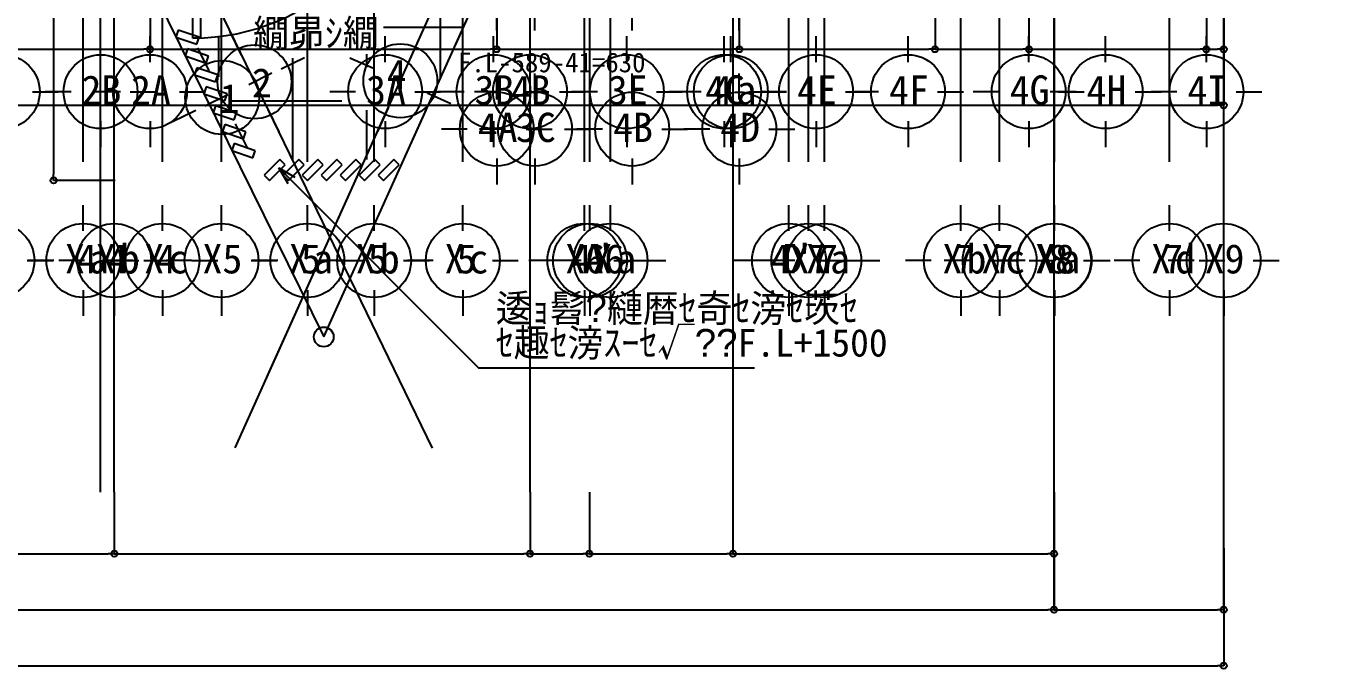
# Model space of a CAD drawing. Header units: metres. Extents: x 10908 to 27249, y 7268 to 22901.
# Drawn here: x 17861 to 23164, y 7268 to 9876 of the extents above; entities that cross this region are included whole.
import ezdxf

# ---------------------------------------------------------------- set-up
doc = ezdxf.new("R2010")
doc.units = ezdxf.units.M

msp = doc.modelspace()

# ---------------------------------------------------------------- linework, layer by layer
at = {"layer": '繝昴ｼ繝_1F'}
for p, q in [((19604.6, 9799.1), (20044.2, 10772.5)), ((19544.1, 9665.1), (19544.1, 10217.5)), ((19312.1, 9872.5), (19637.8, 9872.5)), ((18644.1, 9669.8), (18644.1, 9833.8)), ((19244.1, 9710), (19244.1, 9762.5)), ((19506, 9580.6), (19589.6, 9765.8)), ((18944.1, 9334.9), (18944.1, 9745.6)), ((18692.1, 9572.5), (19143.5, 9572.5)), ((19244.1, 9334.9), (19244.1, 9535)), ((19375.8, 9292.4), (19485.4, 9535))]:
    msp.add_line(p, q, dxfattribs=at)
at = {"layer": '繝繝ｼ繧ｿ 001_1F'}
for p, q in [((22036, 7507.5), (22036, 22072.5)), ((22724.7, 7507.5), (22724.7, 22072.5)), ((18710.5, 8165), (23230.6, 18209.7)), ((15736.2, 15943.7), (19509.7, 8163.2)), ((20731.6, 12656.4), (20731.6, 7735)), ((18163.3, 7985), (18163.3, 11842.7)), ((18163.3, 7985), (18163.3, 11842.7)), ((18218.7, 7985), (18218.7, 10961)), ((19907.5, 7985), (19907.5, 10835)), ((17972.5, 10800), (17972.5, 9275)), ((18364.3, 10032.5), (18364.3, 9782.5)), ((19772.5, 10032.5), (19772.5, 9782.5)), ((20757.3, 10032.5), (20757.3, 9782.5)), ((21552.8, 10032.5), (21552.8, 9782.5)), ((21933.4, 10032.5), (21933.4, 9782.5)), ((22654.7, 10032.5), (22654.7, 9782.5)), ((22724.7, 10032.5), (22724.7, 9782.5)), ((17254.7, 9782.5), (18339.3, 9782.5)), ((18364.3, 9782.5), (18339.3, 9782.5)), ((18364.3, 9782.5), (18364.3, 9782.5)), ((18364.3, 9782.5), (18389.3, 9782.5)), ((18389.3, 9782.5), (19747.5, 9782.5)), ((19772.5, 9782.5), (19747.5, 9782.5)), ((19772.5, 9782.5), (19772.5, 9782.5)), ((19772.5, 9782.5), (19797.5, 9782.5)), ((19797.5, 9782.5), (20732.3, 9782.5)), ((20757.3, 9782.5), (20732.3, 9782.5)), ((20757.3, 9782.5), (20757.3, 9782.5)), ((20757.3, 9782.5), (20782.3, 9782.5)), ((20782.3, 9782.5), (21527.8, 9782.5)), ((21552.8, 9782.5), (21527.8, 9782.5)), ((21552.8, 9782.5), (21552.8, 9782.5)), ((21552.8, 9782.5), (21577.8, 9782.5)), ((21577.8, 9782.5), (21908.4, 9782.5)), ((21933.4, 9782.5), (21908.4, 9782.5)), ((21933.4, 9782.5), (21933.4, 9782.5)), ((21933.4, 9782.5), (21958.4, 9782.5)), ((21958.4, 9782.5), (22629.7, 9782.5)), ((22654.7, 9782.5), (22629.7, 9782.5)), ((22654.7, 9782.5), (22654.7, 9782.5)), ((22654.7, 9782.5), (22679.7, 9782.5)), ((22679.7, 9782.5), (22699.7, 9782.5)), ((22724.7, 9782.5), (22699.7, 9782.5)), ((22724.7, 9782.5), (22724.7, 9782.5)), ((22724.7, 9782.5), (22724.7, 9555)), ((22724.7, 9782.5), (22724.7, 9782.5)), ((15949.7, 9555), (22699.7, 9555)), ((22724.7, 9555), (22699.7, 9555)), ((22724.7, 9555), (22724.7, 9555)), ((18925.1, 9235.7), (18887.6, 9300.7)), ((18887.6, 9300.7), (18952.6, 9263.2)), ((18887.6, 9300.7), (19698.7, 8489.6)), ((17972.5, 9250), (17972.5, 9275)), ((18222.5, 9250), (17972.5, 9250)), ((17972.5, 9250), (17972.5, 9250)), ((18222.5, 9250), (18222.5, 9250)), ((19698.7, 8489.6), (20818.7, 8489.6)), ((18218.7, 7985), (18218.7, 7985)), ((18218.7, 7985), (18218.7, 7735)), ((18218.7, 7985), (18218.7, 7985)), ((19907.5, 7985), (19907.5, 7985)), ((19907.5, 7985), (19907.5, 7735)), ((19907.5, 7985), (19907.5, 7985)), ((20148.9, 7985), (20148.9, 7985)), ((20148.9, 7985), (20148.9, 7735)), ((20148.9, 7985), (20148.9, 7985)), ((20731.6, 7985), (20731.6, 7985)), ((20731.6, 7985), (20731.6, 7735)), ((20731.6, 7985), (20731.6, 7985)), ((22036, 7985), (22036, 7735)), ((22036, 7985), (22036, 7985)), ((22036, 7757.5), (22036, 7507.5)), ((22036, 7757.5), (22036, 7757.5)), ((22724.7, 7757.5), (22724.7, 7507.5)), ((22724.7, 7757.5), (22724.7, 7757.5)), ((17802.4, 7735), (18193.7, 7735)), ((18218.7, 7735), (18193.7, 7735)), ((18218.7, 7735), (18218.7, 7735)), ((18218.7, 7735), (18243.7, 7735)), ((18243.7, 7735), (19882.5, 7735)), ((19907.5, 7735), (19882.5, 7735)), ((19907.5, 7735), (19907.5, 7735)), ((19907.5, 7735), (19932.5, 7735)), ((19932.5, 7735), (20123.9, 7735)), ((20148.9, 7735), (20123.9, 7735)), ((20148.9, 7735), (20148.9, 7735)), ((20148.9, 7735), (20173.9, 7735)), ((20173.9, 7735), (20706.6, 7735)), ((20731.6, 7735), (20706.6, 7735)), ((20731.6, 7735), (20731.6, 7735)), ((20731.6, 7735), (20756.6, 7735)), ((20756.6, 7735), (22011, 7735)), ((22036, 7735), (22011, 7735)), ((22036, 7735), (22036, 7735)), ((22036, 7735), (22036, 7507.5)), ((22036, 7735), (22036, 7735)), ((15949.7, 7507.5), (22011, 7507.5)), ((22036, 7507.5), (22011, 7507.5)), ((22036, 7507.5), (22036, 7507.5)), ((22036, 7507.5), (22061, 7507.5)), ((22061, 7507.5), (22699.7, 7507.5)), ((22724.7, 7507.5), (22699.7, 7507.5)), ((22724.7, 7530), (22724.7, 7280)), ((22724.7, 7530), (22724.7, 7530)), ((22724.7, 7507.5), (22724.7, 7507.5)), ((15949.7, 7280), (22699.7, 7280)), ((22724.7, 7280), (22699.7, 7280)), ((22724.7, 7280), (22724.7, 7280))]:
    msp.add_line(p, q, dxfattribs=at)
for centre in [(18364.3, 9782.5), (18364.3, 9782.5), (19772.5, 9782.5), (19772.5, 9782.5), (20757.3, 9782.5), (20757.3, 9782.5), (21552.8, 9782.5), (21552.8, 9782.5), (21933.4, 9782.5), (21933.4, 9782.5), (22654.7, 9782.5), (22654.7, 9782.5), (22724.7, 9782.5), (22724.7, 9555), (17972.5, 9250), (18218.7, 7735), (18218.7, 7735), (19907.5, 7735), (19907.5, 7735), (20148.9, 7735), (20148.9, 7735), (20731.6, 7735), (20731.6, 7735), (22036, 7735), (22036, 7507.5), (22036, 7507.5), (22724.7, 7507.5), (22724.7, 7280)]:
    msp.add_circle(centre, 12.5, dxfattribs=at)
at = {"layer": '繝繝ｼ繧ｿ 001_2F'}
for p, q in [((18841.9, 8457.1), (23230.6, 18209.7)), ((18364.2, 10032.5), (18364.2, 9782.5)), ((19772.5, 10032.5), (19772.5, 9782.5)), ((20757.3, 10032.5), (20757.3, 9782.5)), ((21552.8, 10032.5), (21552.8, 9782.5)), ((21933.4, 10032.5), (21933.4, 9782.5)), ((22654.7, 10032.5), (22654.7, 9782.5)), ((22724.7, 10032.5), (22724.7, 9782.5)), ((17254.7, 9782.5), (18339.2, 9782.5)), ((18364.2, 9782.5), (18339.2, 9782.5)), ((18364.2, 9782.5), (18364.2, 9782.5)), ((18364.2, 9782.5), (18389.2, 9782.5)), ((18389.2, 9782.5), (19747.5, 9782.5)), ((19772.5, 9782.5), (19747.5, 9782.5)), ((19772.5, 9782.5), (19772.5, 9782.5)), ((19772.5, 9782.5), (19797.5, 9782.5)), ((19797.5, 9782.5), (20732.3, 9782.5)), ((20757.3, 9782.5), (20732.3, 9782.5)), ((20757.3, 9782.5), (20757.3, 9782.5)), ((20757.3, 9782.5), (20782.3, 9782.5)), ((20782.3, 9782.5), (21527.8, 9782.5)), ((21552.8, 9782.5), (21527.8, 9782.5)), ((21552.8, 9782.5), (21552.8, 9782.5)), ((21552.8, 9782.5), (21577.8, 9782.5)), ((21577.8, 9782.5), (21908.4, 9782.5)), ((21933.4, 9782.5), (21908.4, 9782.5)), ((21933.4, 9782.5), (21933.4, 9782.5)), ((21933.4, 9782.5), (21958.4, 9782.5)), ((21958.4, 9782.5), (22629.7, 9782.5)), ((22654.7, 9782.5), (22629.7, 9782.5)), ((22654.7, 9782.5), (22654.7, 9782.5)), ((22654.7, 9782.5), (22679.7, 9782.5)), ((22679.7, 9782.5), (22699.7, 9782.5)), ((22724.7, 9782.5), (22699.7, 9782.5)), ((22724.7, 9782.5), (22724.7, 9782.5)), ((22724.7, 9782.5), (22724.7, 9555)), ((22724.7, 9782.5), (22724.7, 9782.5)), ((15949.7, 9555), (22699.7, 9555)), ((22724.7, 9555), (22699.7, 9555)), ((22724.7, 9555), (22724.7, 9555))]:
    msp.add_line(p, q, dxfattribs=at)
for centre in [(18364.2, 9782.5), (18364.2, 9782.5), (19772.5, 9782.5), (19772.5, 9782.5), (20757.3, 9782.5), (20757.3, 9782.5), (21552.8, 9782.5), (21552.8, 9782.5), (21933.4, 9782.5), (21933.4, 9782.5), (22654.7, 9782.5), (22654.7, 9782.5), (22724.7, 9782.5), (22724.7, 9555)]:
    msp.add_circle(centre, 12.5, dxfattribs=at)
at = {"layer": '螟冶｣繝ｫ繝ｼ繝舌ｼ_1F'}
for p, q in [((18479.2, 9860.3), (18469.6, 9831.9)), ((18469.6, 9831.9), (18554.8, 9803)), ((18564.5, 9831.4), (18479.2, 9860.3)), ((18554.8, 9803), (18564.5, 9831.4)), ((18517.1, 9783.5), (18507.5, 9755.1)), ((18602.3, 9754.6), (18517.1, 9783.5)), ((18507.5, 9755.1), (18592.7, 9726.2)), ((18555, 9706.7), (18545.3, 9678.3)), ((18640.2, 9677.8), (18555, 9706.7)), ((18592.7, 9726.2), (18602.3, 9754.6)), ((18545.3, 9678.3), (18630.5, 9649.4)), ((18630.5, 9649.4), (18640.2, 9677.8)), ((18592.8, 9629.9), (18583.2, 9601.5)), ((18583.2, 9601.5), (18668.4, 9572.6)), ((18678.1, 9601), (18592.8, 9629.9)), ((18668.4, 9572.6), (18678.1, 9601)), ((18630.7, 9553.1), (18621.1, 9524.7)), ((18715.9, 9524.2), (18630.7, 9553.1)), ((18621.1, 9524.7), (18706.3, 9495.8)), ((18706.3, 9495.8), (18715.9, 9524.2)), ((18668.6, 9476.3), (18658.9, 9447.9)), ((18658.9, 9447.9), (18744.1, 9419)), ((18753.8, 9447.4), (18668.6, 9476.3)), ((18744.1, 9419), (18753.8, 9447.4)), ((18706.4, 9399.5), (18696.8, 9371.1)), ((18791.7, 9370.6), (18706.4, 9399.5)), ((18696.8, 9371.1), (18782, 9342.2)), ((18782, 9342.2), (18791.7, 9370.6)), ((18891.5, 9334.9), (18827.9, 9271.2)), ((18912.7, 9313.6), (18891.5, 9334.9)), ((18968.7, 9334.9), (18905.1, 9271.2)), ((18989.9, 9313.6), (18968.7, 9334.9)), ((19045.9, 9334.9), (18982.3, 9271.2)), ((19067.1, 9313.6), (19045.9, 9334.9)), ((19123.1, 9334.9), (19059.4, 9271.2)), ((19144.3, 9313.6), (19123.1, 9334.9)), ((19200.3, 9334.9), (19136.6, 9271.2)), ((19221.5, 9313.6), (19200.3, 9334.9)), ((19277.4, 9334.9), (19213.8, 9271.2)), ((19298.7, 9313.6), (19277.4, 9334.9)), ((19354.6, 9334.9), (19291, 9271.2)), ((19375.8, 9313.6), (19354.6, 9334.9)), ((18849.1, 9250), (18912.7, 9313.6)), ((18926.3, 9250), (18989.9, 9313.6)), ((19003.5, 9250), (19067.1, 9313.6)), ((19080.7, 9250), (19144.3, 9313.6)), ((19157.8, 9250), (19221.5, 9313.6)), ((19235, 9250), (19298.7, 9313.6)), ((19312.2, 9250), (19375.8, 9313.6)), ((18827.9, 9271.2), (18849.1, 9250)), ((18905.1, 9271.2), (18926.3, 9250)), ((18982.3, 9271.2), (19003.5, 9250)), ((19059.4, 9271.2), (19080.7, 9250)), ((19136.6, 9271.2), (19157.8, 9250)), ((19213.8, 9271.2), (19235, 9250)), ((19291, 9271.2), (19312.2, 9250))]:
    msp.add_line(p, q, dxfattribs=at)
at = {"layer": '蟒ｺ蜈ｷ(驥大ｱ樊虻)_1F'}
for p, q in [((18538.7, 9827.5), (18538.7, 10709.5)), ((18568.7, 10709.5), (18568.7, 9827.5)), ((18568.7, 9827.5), (18538.7, 9827.5))]:
    msp.add_line(p, q, dxfattribs=at)
msp.add_arc((18538.7, 10709.5), 882, -90, 0, dxfattribs=at)
at = {"layer": '騾壹ｊ闃ｯ_1F'}
for p, q in [((18093.3, 9325), (18093.3, 22205)), ((18218.8, 9325), (18218.8, 22205)), ((18414.7, 9325), (18414.7, 22205)), ((18654.7, 9325), (18654.7, 22205)), ((19003.3, 9325), (19003.3, 22205)), ((19274.3, 9325), (19274.3, 22205)), ((19634.7, 9325), (19634.7, 22205)), ((19772.5, 9858.3), (19772.5, 22205)), ((19927.5, 9858.3), (19927.5, 22205)), ((20128.1, 9325), (20128.1, 22205)), ((20151, 9325), (20151, 22205)), ((20234.7, 9325), (20234.7, 22205)), ((20322.4, 9858.3), (20322.4, 22205)), ((20757.4, 9858.3), (20757.4, 22205)), ((20959.2, 9325), (20959.2, 22205)), ((21038.1, 9325), (21038.1, 22205)), ((21102.9, 9325), (21102.9, 22205)), ((21656.9, 9325), (21656.9, 22205)), ((21814.7, 9325), (21814.7, 22205)), ((22036, 9325), (22036, 22205)), ((22038, 9325), (22038, 22205)), ((22504.7, 9325), (22504.7, 22205)), ((22724.7, 9325), (22724.7, 22205)), ((18163.4, 9730), (18163.4, 9835)), ((18364.3, 9730), (18364.3, 9835)), ((18736.2, 9758.1), (18690.4, 9852.5)), ((19319.1, 9730), (19319.1, 9835)), ((19429.9, 9763.8), (19473, 9859.5)), ((19759.5, 9730), (19759.5, 9835)), ((19907.5, 9730), (19907.5, 9835)), ((20300.9, 9730), (20300.9, 9835)), ((20695.8, 9730), (20695.8, 9835)), ((20723, 9730), (20723, 9835)), ((21069.2, 9730), (21069.2, 9835)), ((21442.7, 9730), (21442.7, 9835)), ((21932.7, 9730), (21932.7, 9835)), ((22245.3, 9730), (22245.3, 9835)), ((22654.7, 9730), (22654.7, 9835)), ((18604.4, 9694.2), (18558, 9788.4)), ((18896.6, 9702.5), (18991.1, 9748.3)), ((19271.2, 9703.6), (19175.5, 9746.7)), ((18765.1, 9639.7), (18859.3, 9686.1)), ((19772.5, 9578.3), (19772.5, 9683.3)), ((19927.5, 9578.3), (19927.5, 9683.3)), ((20322.4, 9578.3), (20322.4, 9683.3)), ((20757.4, 9578.3), (20757.4, 9683.3)), ((17886.3, 9610), (17991.3, 9610)), ((18043.4, 9610), (17938.4, 9610)), ((18244.3, 9610), (18139.3, 9610)), ((18283.4, 9610), (18388.4, 9610)), ((18484.3, 9610), (18589.3, 9610)), ((19199.1, 9610), (19094.1, 9610)), ((19439.1, 9610), (19544.1, 9610)), ((19490.1, 9605.1), (19585.9, 9562)), ((19639.5, 9610), (19534.5, 9610)), ((19787.5, 9610), (19682.5, 9610)), ((19879.5, 9610), (19984.5, 9610)), ((20027.5, 9610), (20132.5, 9610)), ((20180.9, 9610), (20075.9, 9610)), ((20420.9, 9610), (20525.9, 9610)), ((20575.8, 9610), (20470.8, 9610)), ((20603, 9610), (20498, 9610)), ((20815.8, 9610), (20920.8, 9610)), ((20843, 9610), (20948, 9610)), ((20949.2, 9610), (20844.2, 9610)), ((21189.2, 9610), (21294.2, 9610)), ((21322.7, 9610), (21217.7, 9610)), ((21562.7, 9610), (21667.7, 9610)), ((21812.7, 9610), (21707.7, 9610)), ((22125.3, 9610), (22020.3, 9610)), ((22052.7, 9610), (22157.7, 9610)), ((22365.3, 9610), (22470.3, 9610)), ((22534.7, 9610), (22429.7, 9610)), ((22774.7, 9610), (22879.7, 9610)), ((18680.6, 9597.7), (18586.2, 9551.9)), ((18549.8, 9533.5), (18455.7, 9487.1)), ((18841, 9542.1), (18886.8, 9447.6)), ((19331.4, 9544.9), (19288.3, 9449.1)), ((18163.4, 9490), (18163.4, 9385)), ((18364.3, 9490), (18364.3, 9385)), ((18710.5, 9479), (18757, 9384.8)), ((19319.1, 9490), (19319.1, 9385)), ((19652.5, 9458.3), (19547.5, 9458.3)), ((19807.5, 9458.3), (19702.5, 9458.3)), ((19759.5, 9490), (19759.5, 9385)), ((19892.5, 9458.3), (19997.5, 9458.3)), ((19907.5, 9490), (19907.5, 9385)), ((20047.5, 9458.3), (20152.5, 9458.3)), ((20202.4, 9458.3), (20097.4, 9458.3)), ((20300.9, 9490), (20300.9, 9385)), ((20442.4, 9458.3), (20547.4, 9458.3)), ((20637.4, 9458.3), (20532.4, 9458.3)), ((20695.8, 9490), (20695.8, 9385)), ((20723, 9490), (20723, 9385)), ((20877.4, 9458.3), (20982.4, 9458.3)), ((21069.2, 9490), (21069.2, 9385)), ((21442.7, 9490), (21442.7, 9385)), ((21932.7, 9490), (21932.7, 9385)), ((22245.3, 9490), (22245.3, 9385)), ((22654.7, 9490), (22654.7, 9385)), ((19772.5, 9338.3), (19772.5, 9233.3)), ((19927.5, 9338.3), (19927.5, 9233.3)), ((20322.4, 9338.3), (20322.4, 9233.3)), ((20757.4, 9338.3), (20757.4, 9233.3)), ((18093.3, 9045), (18093.3, 9150)), ((18218.8, 9045), (18218.8, 9150)), ((18414.7, 9045), (18414.7, 9150)), ((18654.7, 9045), (18654.7, 9150)), ((19003.3, 9045), (19003.3, 9150)), ((19274.3, 9045), (19274.3, 9150)), ((19634.7, 9045), (19634.7, 9150)), ((20128.1, 9045), (20128.1, 9150)), ((20151, 9045), (20151, 9150)), ((20234.7, 9045), (20234.7, 9150)), ((20959.2, 9045), (20959.2, 9150)), ((21038.1, 9045), (21038.1, 9150)), ((21102.9, 9045), (21102.9, 9150)), ((21656.9, 9045), (21656.9, 9150)), ((21814.7, 9045), (21814.7, 9150)), ((22036, 9045), (22036, 9150)), ((22038, 9045), (22038, 9150)), ((22504.7, 9045), (22504.7, 9150)), ((22724.7, 9045), (22724.7, 9150)), ((17864.7, 8925), (17969.7, 8925)), ((17973.3, 8925), (17868.3, 8925)), ((18098.8, 8925), (17993.8, 8925)), ((18294.7, 8925), (18189.7, 8925)), ((18213.3, 8925), (18318.3, 8925)), ((18338.8, 8925), (18443.8, 8925)), ((18534.7, 8925), (18429.7, 8925)), ((18534.7, 8925), (18639.7, 8925)), ((18774.7, 8925), (18879.7, 8925)), ((18883.3, 8925), (18778.3, 8925)), ((19154.3, 8925), (19049.3, 8925)), ((19123.3, 8925), (19228.3, 8925)), ((19394.3, 8925), (19499.3, 8925)), ((19514.7, 8925), (19409.7, 8925)), ((19754.7, 8925), (19859.7, 8925)), ((20008.1, 8925), (19903.1, 8925)), ((20031, 8925), (19926, 8925)), ((20114.7, 8925), (20009.7, 8925)), ((20248.1, 8925), (20353.1, 8925)), ((20271, 8925), (20376, 8925)), ((20354.7, 8925), (20459.7, 8925)), ((20839.2, 8925), (20734.2, 8925)), ((20918.1, 8925), (20813.1, 8925)), ((20982.9, 8925), (20877.9, 8925)), ((21079.2, 8925), (21184.2, 8925)), ((21158.1, 8925), (21263.1, 8925)), ((21222.9, 8925), (21327.9, 8925)), ((21536.9, 8925), (21431.9, 8925)), ((21694.7, 8925), (21589.7, 8925)), ((21776.9, 8925), (21881.9, 8925)), ((21916, 8925), (21811, 8925)), ((21918, 8925), (21813, 8925)), ((21934.7, 8925), (22039.7, 8925)), ((22156, 8925), (22261, 8925)), ((22158, 8925), (22263, 8925)), ((22384.7, 8925), (22279.7, 8925)), ((22604.7, 8925), (22499.7, 8925)), ((22624.7, 8925), (22729.7, 8925)), ((22844.7, 8925), (22949.7, 8925)), ((18093.3, 8805), (18093.3, 8700)), ((18218.8, 8805), (18218.8, 8700)), ((18414.7, 8805), (18414.7, 8700)), ((18654.7, 8805), (18654.7, 8700)), ((19003.3, 8805), (19003.3, 8700)), ((19274.3, 8805), (19274.3, 8700)), ((19634.7, 8805), (19634.7, 8700)), ((20128.1, 8805), (20128.1, 8700)), ((20151, 8805), (20151, 8700)), ((20234.7, 8805), (20234.7, 8700)), ((20959.2, 8805), (20959.2, 8700)), ((21038.1, 8805), (21038.1, 8700)), ((21102.9, 8805), (21102.9, 8700)), ((21656.9, 8805), (21656.9, 8700)), ((21814.7, 8805), (21814.7, 8700)), ((22036, 8805), (22036, 8700)), ((22038, 8805), (22038, 8700)), ((22504.7, 8805), (22504.7, 8700)), ((22724.7, 8805), (22724.7, 8700))]:
    msp.add_line(p, q, dxfattribs=at)
for centre in [(17766.3, 9610), (18163.4, 9610), (18364.3, 9610), (18788.6, 9650.1), (19319.1, 9610), (19380.7, 9654.3), (19759.5, 9610), (19907.5, 9610), (20300.9, 9610), (20695.8, 9610), (20723, 9610), (21069.2, 9610), (21442.7, 9610), (21932.7, 9610), (22245.3, 9610), (22654.7, 9610), (18657.5, 9586.6), (19772.5, 9458.3), (19927.5, 9458.3), (20322.4, 9458.3), (20757.4, 9458.3), (17744.7, 8925), (18093.3, 8925), (18218.8, 8925), (18414.7, 8925), (18654.7, 8925), (19003.3, 8925), (19274.3, 8925), (19634.7, 8925), (20128.1, 8925), (20151, 8925), (20234.7, 8925), (20959.2, 8925), (21038.1, 8925), (21102.9, 8925), (21656.9, 8925), (21814.7, 8925), (22036, 8925), (22038, 8925), (22504.7, 8925), (22724.7, 8925)]:
    msp.add_circle(centre, 150, dxfattribs=at)
at = {"layer": '騾壹ｊ闃ｯ_2F'}
for p, q in [((18093.3, 9325), (18093.3, 22205)), ((18218.8, 9325), (18218.8, 22205)), ((18414.7, 9325), (18414.7, 22205)), ((18654.7, 9325), (18654.7, 22205)), ((19003.3, 9325), (19003.3, 22205)), ((19274.3, 9325), (19274.3, 22205)), ((19634.7, 9325), (19634.7, 22205)), ((19772.5, 9858.3), (19772.5, 22205)), ((19927.5, 9858.3), (19927.5, 22205)), ((20128.1, 9325), (20128.1, 22205)), ((20151, 9325), (20151, 22205)), ((20234.7, 9325), (20234.7, 22205)), ((20322.4, 9858.3), (20322.4, 22205)), ((20757.4, 9858.3), (20757.4, 22205)), ((20959.2, 9325), (20959.2, 22205)), ((21038.1, 9325), (21038.1, 22205)), ((21102.9, 9325), (21102.9, 22205)), ((21656.9, 9325), (21656.9, 22205)), ((21814.7, 9325), (21814.7, 22205)), ((22036, 9325), (22036, 22205)), ((22038, 9325), (22038, 22205)), ((22504.7, 9325), (22504.7, 22205)), ((22724.7, 9325), (22724.7, 22205)), ((18163.4, 9730), (18163.4, 9835)), ((18364.3, 9730), (18364.3, 9835)), ((18736.2, 9758.1), (18690.4, 9852.5)), ((19319.1, 9730), (19319.1, 9835)), ((19429.9, 9763.8), (19473, 9859.5)), ((19759.5, 9730), (19759.5, 9835)), ((19907.5, 9730), (19907.5, 9835)), ((20300.9, 9730), (20300.9, 9835)), ((20695.8, 9730), (20695.8, 9835)), ((20723, 9730), (20723, 9835)), ((21069.2, 9730), (21069.2, 9835)), ((21442.7, 9730), (21442.7, 9835)), ((21932.7, 9730), (21932.7, 9835)), ((22245.3, 9730), (22245.3, 9835)), ((22654.7, 9730), (22654.7, 9835)), ((18604.4, 9694.2), (18558, 9788.4)), ((18896.6, 9702.5), (18991.1, 9748.3)), ((19271.2, 9703.6), (19175.5, 9746.7)), ((18765.1, 9639.7), (18859.3, 9686.1)), ((19772.5, 9578.3), (19772.5, 9683.3)), ((19927.5, 9578.3), (19927.5, 9683.3)), ((20322.4, 9578.3), (20322.4, 9683.3)), ((20757.4, 9578.3), (20757.4, 9683.3)), ((17886.3, 9610), (17991.3, 9610)), ((18043.4, 9610), (17938.4, 9610)), ((18244.3, 9610), (18139.3, 9610)), ((18283.4, 9610), (18388.4, 9610)), ((18484.3, 9610), (18589.3, 9610)), ((19199.1, 9610), (19094.1, 9610)), ((19439.1, 9610), (19544.1, 9610)), ((19490.1, 9605.1), (19585.9, 9562)), ((19639.5, 9610), (19534.5, 9610)), ((19787.5, 9610), (19682.5, 9610)), ((19879.5, 9610), (19984.5, 9610)), ((20027.5, 9610), (20132.5, 9610)), ((20180.9, 9610), (20075.9, 9610)), ((20420.9, 9610), (20525.9, 9610)), ((20575.8, 9610), (20470.8, 9610)), ((20603, 9610), (20498, 9610)), ((20815.8, 9610), (20920.8, 9610)), ((20843, 9610), (20948, 9610)), ((20949.2, 9610), (20844.2, 9610)), ((21189.2, 9610), (21294.2, 9610)), ((21322.7, 9610), (21217.7, 9610)), ((21562.7, 9610), (21667.7, 9610)), ((21812.7, 9610), (21707.7, 9610)), ((22125.3, 9610), (22020.3, 9610)), ((22052.7, 9610), (22157.7, 9610)), ((22365.3, 9610), (22470.3, 9610)), ((22534.7, 9610), (22429.7, 9610)), ((22774.7, 9610), (22879.7, 9610)), ((18680.6, 9597.7), (18586.2, 9551.9)), ((18549.8, 9533.5), (18455.7, 9487.1)), ((18841, 9542.1), (18886.8, 9447.6)), ((19331.4, 9544.9), (19288.3, 9449.1)), ((18163.4, 9490), (18163.4, 9385)), ((18364.3, 9490), (18364.3, 9385)), ((18710.5, 9479), (18757, 9384.8)), ((19319.1, 9490), (19319.1, 9385)), ((19652.5, 9458.3), (19547.5, 9458.3)), ((19807.5, 9458.3), (19702.5, 9458.3)), ((19759.5, 9490), (19759.5, 9385)), ((19892.5, 9458.3), (19997.5, 9458.3)), ((19907.5, 9490), (19907.5, 9385)), ((20047.5, 9458.3), (20152.5, 9458.3)), ((20202.4, 9458.3), (20097.4, 9458.3)), ((20300.9, 9490), (20300.9, 9385)), ((20442.4, 9458.3), (20547.4, 9458.3)), ((20637.4, 9458.3), (20532.4, 9458.3)), ((20695.8, 9490), (20695.8, 9385)), ((20723, 9490), (20723, 9385)), ((20877.4, 9458.3), (20982.4, 9458.3)), ((21069.2, 9490), (21069.2, 9385)), ((21442.7, 9490), (21442.7, 9385)), ((21932.7, 9490), (21932.7, 9385)), ((22245.3, 9490), (22245.3, 9385)), ((22654.7, 9490), (22654.7, 9385)), ((19772.5, 9338.3), (19772.5, 9233.3)), ((19927.5, 9338.3), (19927.5, 9233.3)), ((20322.4, 9338.3), (20322.4, 9233.3)), ((20757.4, 9338.3), (20757.4, 9233.3)), ((18093.3, 9045), (18093.3, 9150)), ((18218.8, 9045), (18218.8, 9150)), ((18414.7, 9045), (18414.7, 9150)), ((18654.7, 9045), (18654.7, 9150)), ((19003.3, 9045), (19003.3, 9150)), ((19274.3, 9045), (19274.3, 9150)), ((19634.7, 9045), (19634.7, 9150)), ((20128.1, 9045), (20128.1, 9150)), ((20151, 9045), (20151, 9150)), ((20234.7, 9045), (20234.7, 9150)), ((20959.2, 9045), (20959.2, 9150)), ((21038.1, 9045), (21038.1, 9150)), ((21102.9, 9045), (21102.9, 9150)), ((21656.9, 9045), (21656.9, 9150)), ((21814.7, 9045), (21814.7, 9150)), ((22036, 9045), (22036, 9150)), ((22038, 9045), (22038, 9150)), ((22504.7, 9045), (22504.7, 9150)), ((22724.7, 9045), (22724.7, 9150)), ((17864.7, 8925), (17969.7, 8925)), ((17973.3, 8925), (17868.3, 8925)), ((18098.8, 8925), (17993.8, 8925)), ((18294.7, 8925), (18189.7, 8925)), ((18213.3, 8925), (18318.3, 8925)), ((18338.8, 8925), (18443.8, 8925)), ((18534.7, 8925), (18429.7, 8925)), ((18534.7, 8925), (18639.7, 8925)), ((18774.7, 8925), (18879.7, 8925)), ((18883.3, 8925), (18778.3, 8925)), ((19154.3, 8925), (19049.3, 8925)), ((19123.3, 8925), (19228.3, 8925)), ((19394.3, 8925), (19499.3, 8925)), ((19514.7, 8925), (19409.7, 8925)), ((19754.7, 8925), (19859.7, 8925)), ((20008.1, 8925), (19903.1, 8925)), ((20031, 8925), (19926, 8925)), ((20114.7, 8925), (20009.7, 8925)), ((20248.1, 8925), (20353.1, 8925)), ((20271, 8925), (20376, 8925)), ((20354.7, 8925), (20459.7, 8925)), ((20839.2, 8925), (20734.2, 8925)), ((20918.1, 8925), (20813.1, 8925)), ((20982.9, 8925), (20877.9, 8925)), ((21079.2, 8925), (21184.2, 8925)), ((21158.1, 8925), (21263.1, 8925)), ((21222.9, 8925), (21327.9, 8925)), ((21536.9, 8925), (21431.9, 8925)), ((21694.7, 8925), (21589.7, 8925)), ((21776.9, 8925), (21881.9, 8925)), ((21916, 8925), (21811, 8925)), ((21918, 8925), (21813, 8925)), ((21934.7, 8925), (22039.7, 8925)), ((22156, 8925), (22261, 8925)), ((22158, 8925), (22263, 8925)), ((22384.7, 8925), (22279.7, 8925)), ((22604.7, 8925), (22499.7, 8925)), ((22624.7, 8925), (22729.7, 8925)), ((22844.7, 8925), (22949.7, 8925)), ((18093.3, 8805), (18093.3, 8700)), ((18218.8, 8805), (18218.8, 8700)), ((18414.7, 8805), (18414.7, 8700)), ((18654.7, 8805), (18654.7, 8700)), ((19003.3, 8805), (19003.3, 8700)), ((19274.3, 8805), (19274.3, 8700)), ((19634.7, 8805), (19634.7, 8700)), ((20128.1, 8805), (20128.1, 8700)), ((20151, 8805), (20151, 8700)), ((20234.7, 8805), (20234.7, 8700)), ((20959.2, 8805), (20959.2, 8700)), ((21038.1, 8805), (21038.1, 8700)), ((21102.9, 8805), (21102.9, 8700)), ((21656.9, 8805), (21656.9, 8700)), ((21814.7, 8805), (21814.7, 8700)), ((22036, 8805), (22036, 8700)), ((22038, 8805), (22038, 8700)), ((22504.7, 8805), (22504.7, 8700)), ((22724.7, 8805), (22724.7, 8700))]:
    msp.add_line(p, q, dxfattribs=at)
for centre in [(17766.3, 9610), (18163.4, 9610), (18364.3, 9610), (18788.6, 9650.1), (19319.1, 9610), (19380.7, 9654.3), (19759.5, 9610), (19907.5, 9610), (20300.9, 9610), (20695.8, 9610), (20723, 9610), (21069.2, 9610), (21442.7, 9610), (21932.7, 9610), (22245.3, 9610), (22654.7, 9610), (18657.5, 9586.6), (19772.5, 9458.3), (19927.5, 9458.3), (20322.4, 9458.3), (20757.4, 9458.3), (17744.7, 8925), (18093.3, 8925), (18218.8, 8925), (18414.7, 8925), (18654.7, 8925), (19003.3, 8925), (19274.3, 8925), (19634.7, 8925), (20128.1, 8925), (20151, 8925), (20234.7, 8925), (20959.2, 8925), (21038.1, 8925), (21102.9, 8925), (21656.9, 8925), (21814.7, 8925), (22036, 8925), (22038, 8925), (22504.7, 8925), (22724.7, 8925)]:
    msp.add_circle(centre, 150, dxfattribs=at)
at = {"layer": '騾壹ｊ闃ｯ_R'}
for p, q in [((18093.3, 9325), (18093.3, 22205)), ((18218.8, 9325), (18218.8, 22205)), ((18414.7, 9325), (18414.7, 22205)), ((18654.7, 9325), (18654.7, 22205)), ((19003.3, 9325), (19003.3, 22205)), ((19274.3, 9325), (19274.3, 22205)), ((19634.7, 9325), (19634.7, 22205)), ((19772.5, 9858.3), (19772.5, 22205)), ((19927.5, 9858.3), (19927.5, 22205)), ((20128.1, 9325), (20128.1, 22205)), ((20151, 9325), (20151, 22205)), ((20234.7, 9325), (20234.7, 22205)), ((20322.4, 9858.3), (20322.4, 22205)), ((20757.4, 9858.3), (20757.4, 22205)), ((20959.2, 9325), (20959.2, 22205)), ((21038.1, 9325), (21038.1, 22205)), ((21102.9, 9325), (21102.9, 22205)), ((21656.9, 9325), (21656.9, 22205)), ((21814.7, 9325), (21814.7, 22205)), ((22036, 9325), (22036, 22205)), ((22038, 9325), (22038, 22205)), ((22504.7, 9325), (22504.7, 22205)), ((22724.7, 9325), (22724.7, 22205)), ((18163.4, 9730), (18163.4, 9835)), ((18364.3, 9730), (18364.3, 9835)), ((18736.2, 9758.1), (18690.4, 9852.5)), ((19319.1, 9730), (19319.1, 9835)), ((19429.9, 9763.8), (19473, 9859.5)), ((19759.5, 9730), (19759.5, 9835)), ((19907.5, 9730), (19907.5, 9835)), ((20300.9, 9730), (20300.9, 9835)), ((20695.8, 9730), (20695.8, 9835)), ((20723, 9730), (20723, 9835)), ((21069.2, 9730), (21069.2, 9835)), ((21442.7, 9730), (21442.7, 9835)), ((21932.7, 9730), (21932.7, 9835)), ((22245.3, 9730), (22245.3, 9835)), ((22654.7, 9730), (22654.7, 9835)), ((18604.4, 9694.2), (18558, 9788.4)), ((18896.6, 9702.5), (18991.1, 9748.3)), ((19271.2, 9703.6), (19175.5, 9746.7)), ((18765.1, 9639.7), (18859.3, 9686.1)), ((19772.5, 9578.3), (19772.5, 9683.3)), ((19927.5, 9578.3), (19927.5, 9683.3)), ((20322.4, 9578.3), (20322.4, 9683.3)), ((20757.4, 9578.3), (20757.4, 9683.3)), ((17886.3, 9610), (17991.3, 9610)), ((18043.4, 9610), (17938.4, 9610)), ((18244.3, 9610), (18139.3, 9610)), ((18283.4, 9610), (18388.4, 9610)), ((18484.3, 9610), (18589.3, 9610)), ((19199.1, 9610), (19094.1, 9610)), ((19439.1, 9610), (19544.1, 9610)), ((19490.1, 9605.1), (19585.9, 9562)), ((19639.5, 9610), (19534.5, 9610)), ((19787.5, 9610), (19682.5, 9610)), ((19879.5, 9610), (19984.5, 9610)), ((20027.5, 9610), (20132.5, 9610)), ((20180.9, 9610), (20075.9, 9610)), ((20420.9, 9610), (20525.9, 9610)), ((20575.8, 9610), (20470.8, 9610)), ((20603, 9610), (20498, 9610)), ((20815.8, 9610), (20920.8, 9610)), ((20843, 9610), (20948, 9610)), ((20949.2, 9610), (20844.2, 9610)), ((21189.2, 9610), (21294.2, 9610)), ((21322.7, 9610), (21217.7, 9610)), ((21562.7, 9610), (21667.7, 9610)), ((21812.7, 9610), (21707.7, 9610)), ((22125.3, 9610), (22020.3, 9610)), ((22052.7, 9610), (22157.7, 9610)), ((22365.3, 9610), (22470.3, 9610)), ((22534.7, 9610), (22429.7, 9610)), ((22774.7, 9610), (22879.7, 9610)), ((18680.6, 9597.7), (18586.2, 9551.9)), ((18549.8, 9533.5), (18455.7, 9487.1)), ((18841, 9542.1), (18886.8, 9447.6)), ((19331.4, 9544.9), (19288.3, 9449.1)), ((18163.4, 9490), (18163.4, 9385)), ((18364.3, 9490), (18364.3, 9385)), ((18710.5, 9479), (18757, 9384.8)), ((19319.1, 9490), (19319.1, 9385)), ((19652.5, 9458.3), (19547.5, 9458.3)), ((19807.5, 9458.3), (19702.5, 9458.3)), ((19759.5, 9490), (19759.5, 9385)), ((19892.5, 9458.3), (19997.5, 9458.3)), ((19907.5, 9490), (19907.5, 9385)), ((20047.5, 9458.3), (20152.5, 9458.3)), ((20202.4, 9458.3), (20097.4, 9458.3)), ((20300.9, 9490), (20300.9, 9385)), ((20442.4, 9458.3), (20547.4, 9458.3)), ((20637.4, 9458.3), (20532.4, 9458.3)), ((20695.8, 9490), (20695.8, 9385)), ((20723, 9490), (20723, 9385)), ((20877.4, 9458.3), (20982.4, 9458.3)), ((21069.2, 9490), (21069.2, 9385)), ((21442.7, 9490), (21442.7, 9385)), ((21932.7, 9490), (21932.7, 9385)), ((22245.3, 9490), (22245.3, 9385)), ((22654.7, 9490), (22654.7, 9385)), ((19772.5, 9338.3), (19772.5, 9233.3)), ((19927.5, 9338.3), (19927.5, 9233.3)), ((20322.4, 9338.3), (20322.4, 9233.3)), ((20757.4, 9338.3), (20757.4, 9233.3)), ((18093.3, 9045), (18093.3, 9150)), ((18218.8, 9045), (18218.8, 9150)), ((18414.7, 9045), (18414.7, 9150)), ((18654.7, 9045), (18654.7, 9150)), ((19003.3, 9045), (19003.3, 9150)), ((19274.3, 9045), (19274.3, 9150)), ((19634.7, 9045), (19634.7, 9150)), ((20128.1, 9045), (20128.1, 9150)), ((20151, 9045), (20151, 9150)), ((20234.7, 9045), (20234.7, 9150)), ((20959.2, 9045), (20959.2, 9150)), ((21038.1, 9045), (21038.1, 9150)), ((21102.9, 9045), (21102.9, 9150)), ((21656.9, 9045), (21656.9, 9150)), ((21814.7, 9045), (21814.7, 9150)), ((22036, 9045), (22036, 9150)), ((22038, 9045), (22038, 9150)), ((22504.7, 9045), (22504.7, 9150)), ((22724.7, 9045), (22724.7, 9150)), ((17864.7, 8925), (17969.7, 8925)), ((17973.3, 8925), (17868.3, 8925)), ((18098.8, 8925), (17993.8, 8925)), ((18294.7, 8925), (18189.7, 8925)), ((18213.3, 8925), (18318.3, 8925)), ((18338.8, 8925), (18443.8, 8925)), ((18534.7, 8925), (18429.7, 8925)), ((18534.7, 8925), (18639.7, 8925)), ((18774.7, 8925), (18879.7, 8925)), ((18883.3, 8925), (18778.3, 8925)), ((19154.3, 8925), (19049.3, 8925)), ((19123.3, 8925), (19228.3, 8925)), ((19394.3, 8925), (19499.3, 8925)), ((19514.7, 8925), (19409.7, 8925)), ((19754.7, 8925), (19859.7, 8925)), ((20008.1, 8925), (19903.1, 8925)), ((20031, 8925), (19926, 8925)), ((20114.7, 8925), (20009.7, 8925)), ((20248.1, 8925), (20353.1, 8925)), ((20271, 8925), (20376, 8925)), ((20354.7, 8925), (20459.7, 8925)), ((20839.2, 8925), (20734.2, 8925)), ((20918.1, 8925), (20813.1, 8925)), ((20982.9, 8925), (20877.9, 8925)), ((21079.2, 8925), (21184.2, 8925)), ((21158.1, 8925), (21263.1, 8925)), ((21222.9, 8925), (21327.9, 8925)), ((21536.9, 8925), (21431.9, 8925)), ((21694.7, 8925), (21589.7, 8925)), ((21776.9, 8925), (21881.9, 8925)), ((21916, 8925), (21811, 8925)), ((21918, 8925), (21813, 8925)), ((21934.7, 8925), (22039.7, 8925)), ((22156, 8925), (22261, 8925)), ((22158, 8925), (22263, 8925)), ((22384.7, 8925), (22279.7, 8925)), ((22604.7, 8925), (22499.7, 8925)), ((22624.7, 8925), (22729.7, 8925)), ((22844.7, 8925), (22949.7, 8925)), ((18093.3, 8805), (18093.3, 8700)), ((18218.8, 8805), (18218.8, 8700)), ((18414.7, 8805), (18414.7, 8700)), ((18654.7, 8805), (18654.7, 8700)), ((19003.3, 8805), (19003.3, 8700)), ((19274.3, 8805), (19274.3, 8700)), ((19634.7, 8805), (19634.7, 8700)), ((20128.1, 8805), (20128.1, 8700)), ((20151, 8805), (20151, 8700)), ((20234.7, 8805), (20234.7, 8700)), ((20959.2, 8805), (20959.2, 8700)), ((21038.1, 8805), (21038.1, 8700)), ((21102.9, 8805), (21102.9, 8700)), ((21656.9, 8805), (21656.9, 8700)), ((21814.7, 8805), (21814.7, 8700)), ((22036, 8805), (22036, 8700)), ((22038, 8805), (22038, 8700)), ((22504.7, 8805), (22504.7, 8700)), ((22724.7, 8805), (22724.7, 8700))]:
    msp.add_line(p, q, dxfattribs=at)
for centre in [(17766.3, 9610), (18163.4, 9610), (18364.3, 9610), (18788.6, 9650.1), (19319.1, 9610), (19380.7, 9654.3), (19759.5, 9610), (19907.5, 9610), (20300.9, 9610), (20695.8, 9610), (20723, 9610), (21069.2, 9610), (21442.7, 9610), (21932.7, 9610), (22245.3, 9610), (22654.7, 9610), (18657.5, 9586.6), (19772.5, 9458.3), (19927.5, 9458.3), (20322.4, 9458.3), (20757.4, 9458.3), (17744.7, 8925), (18093.3, 8925), (18218.8, 8925), (18414.7, 8925), (18654.7, 8925), (19003.3, 8925), (19274.3, 8925), (19634.7, 8925), (20128.1, 8925), (20151, 8925), (20234.7, 8925), (20959.2, 8925), (21038.1, 8925), (21102.9, 8925), (21656.9, 8925), (21814.7, 8925), (22036, 8925), (22038, 8925), (22504.7, 8925), (22724.7, 8925)]:
    msp.add_circle(centre, 150, dxfattribs=at)
at = {"layer": '驛ｨ螻_1F'}
for p, q in [((12701.7, 21530), (19069.8, 8614.6)), ((19069.8, 8614.6), (24901.7, 21530))]:
    msp.add_line(p, q, dxfattribs=at)
msp.add_circle((19069.8, 8614.6), 40, dxfattribs=at)
at = {"layer": '驛ｨ螻_2F'}
for p, q in [((12701.7, 21530), (19069.8, 8614.6)), ((19069.8, 8614.6), (24901.7, 21530))]:
    msp.add_line(p, q, dxfattribs=at)
msp.add_circle((19069.8, 8614.6), 40, dxfattribs=at)

# ---------------------------------------------------------------- texts
at = {"layer": '繝繝ｼ繧ｿ 001_1F'}
for s, height, p in [('繝昴ｼ繝', 112, (18783.3, 9791.1)), ('F.L-589-41=630', 80, (19614.6, 9688.7)), ('ｾ趣ｾ滂ｽｹｽｯｾｽｷｽｰ', 112, (16675.1, 8913)), ('逶ｮ髫\uf8f0縺暦ｾ奇ｾ滂ｾ茨ｾ', 112, (19768.7, 8675)), ('ｾ趣ｾ滂ｽｰｾ√\x80\x80F.L+1500', 112, (19768.7, 8535))]:
    msp.add_text(s, height=height, dxfattribs=at).set_placement(p)
at = {"layer": '騾壹ｊ闃ｯ_1F'}
for s, height, p in [('4', 118.8, (19325.3, 9621.6)), ('2B', 118.79, (18086.1, 9557.5)), ('2A', 118.79, (18287, 9557.5)), ('2', 118.8, (18778.1, 9586.6)), ('3A', 118.79, (19241.8, 9557.5)), ('3B', 118.79, (19682.2, 9557.5)), ('4B', 118.79, (19830.2, 9557.5)), ('3E', 118.79, (20223.7, 9557.5)), ('4C', 118.79, (20618.6, 9557.5)), ('4', 118.8, (20648.7, 9557.5)), ('C', 118.8, (20697.4, 9557.5)), ('4E', 118.79, (20992, 9557.5)), ('4F', 118.79, (21365.4, 9557.5)), ('4G', 118.79, (21855.5, 9557.5)), ('4H', 118.79, (22168, 9557.5)), ('4I', 118.79, (22577.5, 9557.5)), ('1', 118.8, (18647.4, 9523.1)), ('a', 118.8, (20746.2, 9557.5)), ('4A', 118.79, (19695.2, 9405.8)), ('3C', 118.79, (19850.3, 9405.8)), ('4B', 118.79, (20245.1, 9405.8)), ('4D', 118.79, (20680.1, 9405.8)), ('X', 118.8, (18019, 8872.5)), ('4', 118.8, (18067.7, 8872.5)), ('a', 118.8, (18116.5, 8872.5)), ('X', 118.8, (18144.5, 8872.5)), ('4', 118.8, (18193.3, 8872.5)), ('b', 118.8, (18242, 8872.5)), ('X', 118.8, (18340.5, 8872.5)), ('4', 118.8, (18389.2, 8872.5)), ('c', 118.8, (18437.9, 8872.5)), ('X5', 118.79, (18577.5, 8872.5)), ('X', 118.8, (18929, 8872.5)), ('5', 118.8, (18977.7, 8872.5)), ('a', 118.8, (19026.5, 8872.5)), ('X', 118.8, (19200, 8872.5)), ('5', 118.8, (19248.8, 8872.5)), ('b', 118.8, (19297.5, 8872.5)), ('X', 118.8, (19560.5, 8872.5)), ('5', 118.8, (19609.2, 8872.5)), ('c', 118.8, (19657.9, 8872.5)), ('X6', 118.79, (20050.8, 8872.5)), ('4', 118.8, (20076.8, 8872.5)), ('A', 118.8, (20125.5, 8872.5)), ('X', 118.8, (20160.5, 8872.5)), ("'", 118.8, (20174.2, 8872.5)), ('6', 118.8, (20209.2, 8872.5)), ('a', 118.8, (20257.9, 8872.5)), ('4', 118.8, (20885, 8872.5)), ('D', 118.8, (20933.7, 8872.5)), ('X7', 118.79, (20960.8, 8872.5)), ("'", 118.8, (20982.4, 8872.5)), ('X', 118.8, (21028.6, 8872.5)), ('7', 118.8, (21077.3, 8872.5)), ('a', 118.8, (21126.1, 8872.5)), ('X', 118.8, (21582.6, 8872.5)), ('7', 118.8, (21631.3, 8872.5)), ('b', 118.8, (21680.1, 8872.5)), ('X', 118.8, (21740.5, 8872.5)), ('7', 118.8, (21789.2, 8872.5)), ('c', 118.8, (21837.9, 8872.5)), ('X8', 118.79, (21958.7, 8872.5)), ('X', 118.8, (21963.8, 8872.5)), ('8', 118.8, (22012.5, 8872.5)), ('a', 118.8, (22061.2, 8872.5)), ('X', 118.8, (22430.5, 8872.5)), ('7', 118.8, (22479.2, 8872.5)), ('d', 118.8, (22527.9, 8872.5)), ('X9', 118.79, (22647.5, 8872.5))]:
    msp.add_text(s, height=height, dxfattribs=at).set_placement(p)
at = {"layer": '騾壹ｊ闃ｯ_2F'}
for s, height, p in [('4', 118.8, (19325.3, 9621.6)), ('2B', 118.79, (18086.1, 9557.5)), ('2A', 118.79, (18287, 9557.5)), ('2', 118.8, (18778.1, 9586.6)), ('3A', 118.79, (19241.8, 9557.5)), ('3B', 118.79, (19682.2, 9557.5)), ('4B', 118.79, (19830.2, 9557.5)), ('3E', 118.79, (20223.7, 9557.5)), ('4C', 118.79, (20618.6, 9557.5)), ('4', 118.8, (20648.7, 9557.5)), ('C', 118.8, (20697.4, 9557.5)), ('4E', 118.79, (20992, 9557.5)), ('4F', 118.79, (21365.4, 9557.5)), ('4G', 118.79, (21855.5, 9557.5)), ('4H', 118.79, (22168, 9557.5)), ('4I', 118.79, (22577.5, 9557.5)), ('1', 118.8, (18647.4, 9523.1)), ('a', 118.8, (20746.2, 9557.5)), ('4A', 118.79, (19695.2, 9405.8)), ('3C', 118.79, (19850.3, 9405.8)), ('4B', 118.79, (20245.1, 9405.8)), ('4D', 118.79, (20680.1, 9405.8)), ('X', 118.8, (18019, 8872.5)), ('4', 118.8, (18067.7, 8872.5)), ('a', 118.8, (18116.5, 8872.5)), ('X', 118.8, (18144.5, 8872.5)), ('4', 118.8, (18193.3, 8872.5)), ('b', 118.8, (18242, 8872.5)), ('X', 118.8, (18340.5, 8872.5)), ('4', 118.8, (18389.2, 8872.5)), ('c', 118.8, (18437.9, 8872.5)), ('X5', 118.79, (18577.5, 8872.5)), ('X', 118.8, (18929, 8872.5)), ('5', 118.8, (18977.7, 8872.5)), ('a', 118.8, (19026.5, 8872.5)), ('X', 118.8, (19200, 8872.5)), ('5', 118.8, (19248.8, 8872.5)), ('b', 118.8, (19297.5, 8872.5)), ('X', 118.8, (19560.5, 8872.5)), ('5', 118.8, (19609.2, 8872.5)), ('c', 118.8, (19657.9, 8872.5)), ('X6', 118.79, (20050.8, 8872.5)), ('4', 118.8, (20076.8, 8872.5)), ('A', 118.8, (20125.5, 8872.5)), ('X', 118.8, (20160.5, 8872.5)), ("'", 118.8, (20174.2, 8872.5)), ('6', 118.8, (20209.2, 8872.5)), ('a', 118.8, (20257.9, 8872.5)), ('4', 118.8, (20885, 8872.5)), ('D', 118.8, (20933.7, 8872.5)), ('X7', 118.79, (20960.8, 8872.5)), ("'", 118.8, (20982.4, 8872.5)), ('X', 118.8, (21028.6, 8872.5)), ('7', 118.8, (21077.3, 8872.5)), ('a', 118.8, (21126.1, 8872.5)), ('X', 118.8, (21582.6, 8872.5)), ('7', 118.8, (21631.3, 8872.5)), ('b', 118.8, (21680.1, 8872.5)), ('X', 118.8, (21740.5, 8872.5)), ('7', 118.8, (21789.2, 8872.5)), ('c', 118.8, (21837.9, 8872.5)), ('X8', 118.79, (21958.7, 8872.5)), ('X', 118.8, (21963.8, 8872.5)), ('8', 118.8, (22012.5, 8872.5)), ('a', 118.8, (22061.2, 8872.5)), ('X', 118.8, (22430.5, 8872.5)), ('7', 118.8, (22479.2, 8872.5)), ('d', 118.8, (22527.9, 8872.5)), ('X9', 118.79, (22647.5, 8872.5))]:
    msp.add_text(s, height=height, dxfattribs=at).set_placement(p)
at = {"layer": '騾壹ｊ闃ｯ_R'}
for s, height, p in [('4', 118.8, (19325.3, 9621.6)), ('2B', 118.79, (18086.1, 9557.5)), ('2A', 118.79, (18287, 9557.5)), ('2', 118.8, (18778.1, 9586.6)), ('3A', 118.79, (19241.8, 9557.5)), ('3B', 118.79, (19682.2, 9557.5)), ('4B', 118.79, (19830.2, 9557.5)), ('3E', 118.79, (20223.7, 9557.5)), ('4C', 118.79, (20618.6, 9557.5)), ('4', 118.8, (20648.7, 9557.5)), ('C', 118.8, (20697.4, 9557.5)), ('4E', 118.79, (20992, 9557.5)), ('4F', 118.79, (21365.4, 9557.5)), ('4G', 118.79, (21855.5, 9557.5)), ('4H', 118.79, (22168, 9557.5)), ('4I', 118.79, (22577.5, 9557.5)), ('1', 118.8, (18647.4, 9523.1)), ('a', 118.8, (20746.2, 9557.5)), ('4A', 118.79, (19695.2, 9405.8)), ('3C', 118.79, (19850.3, 9405.8)), ('4B', 118.79, (20245.1, 9405.8)), ('4D', 118.79, (20680.1, 9405.8)), ('X', 118.8, (18019, 8872.5)), ('4', 118.8, (18067.7, 8872.5)), ('a', 118.8, (18116.5, 8872.5)), ('X', 118.8, (18144.5, 8872.5)), ('4', 118.8, (18193.3, 8872.5)), ('b', 118.8, (18242, 8872.5)), ('X', 118.8, (18340.5, 8872.5)), ('4', 118.8, (18389.2, 8872.5)), ('c', 118.8, (18437.9, 8872.5)), ('X5', 118.79, (18577.5, 8872.5)), ('X', 118.8, (18929, 8872.5)), ('5', 118.8, (18977.7, 8872.5)), ('a', 118.8, (19026.5, 8872.5)), ('X', 118.8, (19200, 8872.5)), ('5', 118.8, (19248.8, 8872.5)), ('b', 118.8, (19297.5, 8872.5)), ('X', 118.8, (19560.5, 8872.5)), ('5', 118.8, (19609.2, 8872.5)), ('c', 118.8, (19657.9, 8872.5)), ('X6', 118.79, (20050.8, 8872.5)), ('4', 118.8, (20076.8, 8872.5)), ('A', 118.8, (20125.5, 8872.5)), ('X', 118.8, (20160.5, 8872.5)), ("'", 118.8, (20174.2, 8872.5)), ('6', 118.8, (20209.2, 8872.5)), ('a', 118.8, (20257.9, 8872.5)), ('4', 118.8, (20885, 8872.5)), ('D', 118.8, (20933.7, 8872.5)), ('X7', 118.79, (20960.8, 8872.5)), ("'", 118.8, (20982.4, 8872.5)), ('X', 118.8, (21028.6, 8872.5)), ('7', 118.8, (21077.3, 8872.5)), ('a', 118.8, (21126.1, 8872.5)), ('X', 118.8, (21582.6, 8872.5)), ('7', 118.8, (21631.3, 8872.5)), ('b', 118.8, (21680.1, 8872.5)), ('X', 118.8, (21740.5, 8872.5)), ('7', 118.8, (21789.2, 8872.5)), ('c', 118.8, (21837.9, 8872.5)), ('X8', 118.79, (21958.7, 8872.5)), ('X', 118.8, (21963.8, 8872.5)), ('8', 118.8, (22012.5, 8872.5)), ('a', 118.8, (22061.2, 8872.5)), ('X', 118.8, (22430.5, 8872.5)), ('7', 118.8, (22479.2, 8872.5)), ('d', 118.8, (22527.9, 8872.5)), ('X9', 118.79, (22647.5, 8872.5))]:
    msp.add_text(s, height=height, dxfattribs=at).set_placement(p)

doc.saveas('drawing.dxf')
